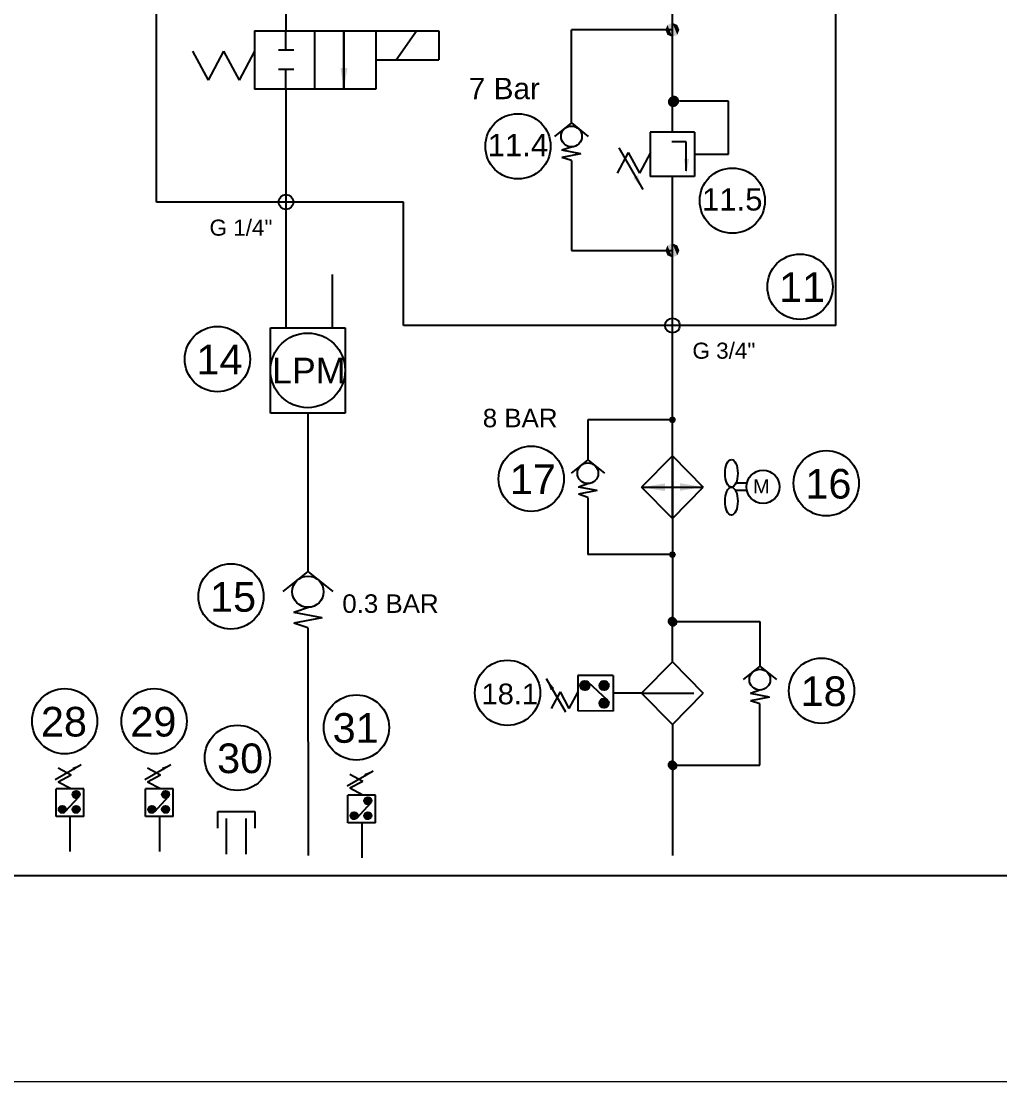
# Model space of a CAD drawing. Header units: inches. Extents: x -45549 to -45252, y 2679 to 2889.
# Drawn here: x -45481.1 to -45420.3, y 2679.3 to 2745.2 of the extents above; entities that cross this region are included whole.
import ezdxf

# ---------------------------------------------------------------- set-up
doc = ezdxf.new("R2010")
doc.units = ezdxf.units.IN
doc.header["$MEASUREMENT"] = 0
doc.linetypes.add('KESIKCIZGI', pattern=[4.375, 3.25, -1.125])
doc.layers.add('katman 1', color=7, linetype='Continuous')
doc.styles.get("Standard").update_dxf_attribs({"font": 'arial.ttf'})

msp = doc.modelspace()

# ---------------------------------------------------------------- linework, layer by layer
at = {"color": 3, "linetype": 'ByBlock'}
for p, q in [((-45472.715, 2733.988), (-45472.715, 2768.914)), ((-45430.512, 2726.315), (-45430.512, 2768.914)), ((-45457.369, 2733.988), (-45472.715, 2733.988)), ((-45457.369, 2726.315), (-45457.369, 2733.988)), ((-45430.512, 2726.315), (-45457.369, 2726.315))]:
    msp.add_line(p, q, dxfattribs=at)
at = {"color": 5, "linetype": 'ByBlock'}
for p, q in [((-45440.658, 2738.336), (-45440.658, 2758.725)), ((-45464.675, 2749.973), (-45464.675, 2744.628)), ((-45440.658, 2744.689), (-45446.942, 2744.689)), ((-45446.942, 2738.904), (-45446.942, 2744.689)), ((-45440.658, 2738.336), (-45440.658, 2744.689)), ((-45464.675, 2741.011), (-45464.675, 2726.18)), ((-45446.933, 2736.564), (-45446.933, 2730.982)), ((-45440.658, 2714.372), (-45440.658, 2735.582)), ((-45446.933, 2730.982), (-45440.658, 2730.982)), ((-45463.322, 2720.876), (-45463.322, 2711.031)), ((-45445.915, 2720.453), (-45445.915, 2717.965)), ((-45440.658, 2720.453), (-45445.915, 2720.453)), ((-45445.917, 2715.633), (-45445.917, 2712.074)), ((-45440.658, 2714.312), (-45440.658, 2712.074)), ((-45440.658, 2712.074), (-45445.917, 2712.074)), ((-45440.658, 2712.074), (-45440.658, 2707.607)), ((-45440.374, 2707.916), (-45435.223, 2707.916)), ((-45435.223, 2707.916), (-45435.223, 2705.138)), ((-45463.322, 2707.525), (-45463.307, 2693.368)), ((-45440.658, 2705.404), (-45440.658, 2707.649)), ((-45435.223, 2698.995), (-45435.223, 2702.805)), ((-45440.658, 2701.507), (-45440.658, 2699.248)), ((-45440.658, 2699.248), (-45440.658, 2693.368)), ((-45440.367, 2698.995), (-45435.223, 2698.995))]:
    msp.add_line(p, q, dxfattribs=at)
at = {"color": 2, "linetype": 'ByBlock'}
for p, q in [((-45466.628, 2744.628), (-45459.097, 2744.628)), ((-45466.628, 2744.628), (-45466.628, 2741.011)), ((-45462.893, 2741.011), (-45462.893, 2744.628)), ((-45459.097, 2744.628), (-45459.097, 2741.011)), ((-45459.097, 2744.628), (-45455.182, 2744.628)), ((-45455.182, 2744.628), (-45455.182, 2742.819)), ((-45459.097, 2742.819), (-45455.182, 2742.819)), ((-45459.097, 2741.011), (-45466.628, 2741.011)), ((-45446.942, 2738.904), (-45447.979, 2738.069)), ((-45446.942, 2738.904), (-45445.905, 2738.069)), ((-45439.28, 2738.336), (-45442.036, 2738.336)), ((-45442.036, 2738.336), (-45442.036, 2735.582)), ((-45439.28, 2738.336), (-45439.28, 2735.582)), ((-45446.865, 2737.42), (-45447.523, 2737.207)), ((-45446.343, 2736.981), (-45447.523, 2737.207)), ((-45446.343, 2736.981), (-45447.523, 2736.754)), ((-45446.874, 2737.419), (-45446.874, 2737.417)), ((-45446.933, 2736.564), (-45447.523, 2736.754)), ((-45439.28, 2735.582), (-45442.036, 2735.582)), ((-45465.643, 2723.528), (-45465.643, 2726.18)), ((-45465.643, 2726.18), (-45461.002, 2726.18)), ((-45461.002, 2726.18), (-45461.002, 2720.876)), ((-45465.643, 2720.876), (-45465.643, 2723.528)), ((-45461.002, 2720.876), (-45465.643, 2720.876)), ((-45445.925, 2717.973), (-45446.962, 2717.138)), ((-45445.925, 2717.973), (-45444.888, 2717.138)), ((-45440.658, 2718.209), (-45442.574, 2716.261)), ((-45440.658, 2718.209), (-45438.742, 2716.261)), ((-45440.658, 2718.209), (-45440.658, 2714.312)), ((-45445.848, 2716.489), (-45446.506, 2716.276)), ((-45445.917, 2716.485), (-45445.917, 2716.467)), ((-45445.327, 2716.05), (-45446.506, 2716.276)), ((-45445.327, 2716.05), (-45446.506, 2715.823)), ((-45445.915, 2715.632), (-45446.506, 2715.823)), ((-45440.658, 2714.312), (-45442.574, 2716.261)), ((-45440.658, 2714.312), (-45438.742, 2716.261)), ((-45440.658, 2715.553), (-45440.658, 2713.315)), ((-45463.322, 2711.031), (-45464.878, 2709.779)), ((-45463.322, 2711.031), (-45461.767, 2709.779)), ((-45463.207, 2708.805), (-45464.193, 2708.485)), ((-45463.322, 2708.799), (-45463.322, 2708.767)), ((-45462.424, 2708.146), (-45464.193, 2708.485)), ((-45462.424, 2708.146), (-45464.193, 2707.807)), ((-45463.322, 2707.525), (-45464.193, 2707.807)), ((-45440.658, 2705.404), (-45442.574, 2703.456)), ((-45440.658, 2705.404), (-45438.742, 2703.456)), ((-45435.233, 2705.146), (-45436.27, 2704.311)), ((-45435.233, 2705.146), (-45434.196, 2704.311)), ((-45446.545, 2704.559), (-45446.547, 2702.356)), ((-45444.341, 2704.557), (-45446.545, 2704.559)), ((-45444.341, 2704.557), (-45444.342, 2702.354)), ((-45440.658, 2701.507), (-45442.574, 2703.456)), ((-45440.658, 2701.507), (-45438.742, 2703.456)), ((-45435.156, 2703.662), (-45435.814, 2703.449)), ((-45434.635, 2703.223), (-45435.814, 2703.449)), ((-45434.635, 2703.223), (-45435.814, 2702.997)), ((-45435.223, 2702.805), (-45435.814, 2702.997)), ((-45444.342, 2702.354), (-45446.547, 2702.356)), ((-45478.961, 2695.797), (-45478.96, 2697.519)), ((-45477.239, 2697.518), (-45478.96, 2697.519)), ((-45477.24, 2695.796), (-45477.239, 2697.518)), ((-45473.401, 2695.797), (-45473.4, 2697.519)), ((-45471.679, 2697.518), (-45473.4, 2697.519)), ((-45471.68, 2695.796), (-45471.679, 2697.518)), ((-45460.832, 2695.407), (-45460.831, 2697.13)), ((-45459.11, 2697.128), (-45460.831, 2697.13)), ((-45459.111, 2695.406), (-45459.11, 2697.128)), ((-45468.921, 2695.077), (-45468.921, 2696.1)), ((-45468.921, 2696.1), (-45466.621, 2696.1)), ((-45466.621, 2696.1), (-45466.621, 2695.077)), ((-45477.24, 2695.796), (-45478.961, 2695.797)), ((-45478.101, 2695.796), (-45478.101, 2693.616)), ((-45471.68, 2695.796), (-45473.401, 2695.797)), ((-45472.541, 2695.796), (-45472.541, 2693.616)), ((-45468.387, 2695.672), (-45468.387, 2693.448)), ((-45467.176, 2695.672), (-45467.176, 2693.448)), ((-45459.111, 2695.406), (-45460.832, 2695.407)), ((-45459.971, 2695.407), (-45459.971, 2693.226)), ((-45541.746, 2692.136), (-45371.985, 2692.136))]:
    msp.add_line(p, q, dxfattribs=at)
at = {"color": 7, "linetype": 'ByBlock'}
for p, q in [((-45464.675, 2743.422), (-45464.675, 2744.628)), ((-45461.075, 2741.015), (-45461.075, 2744.628)), ((-45461.075, 2744.628), (-45461.075, 2741.011)), ((-45457.832, 2742.819), (-45456.567, 2744.628)), ((-45470.483, 2743.362), (-45469.519, 2741.554)), ((-45468.555, 2743.362), (-45469.519, 2741.554)), ((-45468.555, 2743.362), (-45467.591, 2741.554)), ((-45466.628, 2743.362), (-45467.591, 2741.554)), ((-45464.182, 2743.422), (-45465.148, 2743.422)), ((-45464.182, 2742.23), (-45465.148, 2742.23)), ((-45464.675, 2741.011), (-45464.675, 2742.23)), ((-45440.914, 2740.271), (-45440.584, 2739.941)), ((-45440.914, 2740.258), (-45440.597, 2739.941)), ((-45440.914, 2740.246), (-45440.609, 2739.941)), ((-45440.913, 2740.282), (-45440.573, 2739.942)), ((-45440.913, 2740.232), (-45440.622, 2739.942)), ((-45440.912, 2740.219), (-45440.636, 2739.943)), ((-45440.911, 2740.294), (-45440.561, 2739.944)), ((-45440.91, 2740.305), (-45440.55, 2739.945)), ((-45440.908, 2740.315), (-45440.54, 2739.947)), ((-45440.905, 2740.326), (-45440.529, 2739.95)), ((-45440.903, 2740.336), (-45440.519, 2739.952)), ((-45440.9, 2740.346), (-45440.509, 2739.955)), ((-45440.896, 2740.355), (-45440.5, 2739.958)), ((-45440.893, 2740.364), (-45440.491, 2739.962)), ((-45440.889, 2740.373), (-45440.481, 2739.966)), ((-45440.885, 2740.382), (-45440.473, 2739.969)), ((-45440.881, 2740.391), (-45440.464, 2739.974)), ((-45440.877, 2740.399), (-45440.456, 2739.978)), ((-45440.873, 2740.407), (-45440.448, 2739.982)), ((-45440.868, 2740.415), (-45440.44, 2739.987)), ((-45440.863, 2740.423), (-45440.432, 2739.992)), ((-45440.858, 2740.431), (-45440.424, 2739.997)), ((-45440.852, 2740.438), (-45440.417, 2740.003)), ((-45440.847, 2740.445), (-45440.41, 2740.008)), ((-45440.841, 2740.452), (-45440.403, 2740.014)), ((-45440.835, 2740.459), (-45440.396, 2740.02)), ((-45440.829, 2740.466), (-45440.389, 2740.026)), ((-45440.823, 2740.472), (-45440.383, 2740.032)), ((-45440.816, 2740.478), (-45440.377, 2740.038)), ((-45440.81, 2740.484), (-45440.371, 2740.045)), ((-45440.803, 2740.49), (-45440.365, 2740.052)), ((-45440.796, 2740.496), (-45440.359, 2740.059)), ((-45440.789, 2740.502), (-45440.353, 2740.066)), ((-45440.782, 2740.507), (-45440.348, 2740.073)), ((-45440.774, 2740.512), (-45440.343, 2740.081)), ((-45440.766, 2740.517), (-45440.338, 2740.089)), ((-45440.758, 2740.522), (-45440.333, 2740.097)), ((-45440.75, 2740.526), (-45440.329, 2740.105)), ((-45440.742, 2740.531), (-45440.324, 2740.113)), ((-45440.733, 2740.535), (-45440.32, 2740.122)), ((-45440.724, 2740.539), (-45440.316, 2740.131)), ((-45440.715, 2740.542), (-45440.313, 2740.14)), ((-45440.706, 2740.546), (-45440.309, 2740.149)), ((-45440.697, 2740.549), (-45440.306, 2740.158)), ((-45440.687, 2740.552), (-45440.303, 2740.168)), ((-45440.677, 2740.554), (-45440.301, 2740.178)), ((-45440.666, 2740.557), (-45440.298, 2740.189)), ((-45440.656, 2740.559), (-45440.296, 2740.199)), ((-45440.645, 2740.56), (-45440.295, 2740.21)), ((-45440.633, 2740.562), (-45440.293, 2740.222)), ((-45440.622, 2740.563), (-45440.292, 2740.233)), ((-45440.609, 2740.563), (-45440.292, 2740.246)), ((-45440.597, 2740.563), (-45440.292, 2740.258)), ((-45440.583, 2740.563), (-45440.292, 2740.272)), ((-45440.569, 2740.561), (-45440.294, 2740.285)), ((-45440.555, 2740.559), (-45440.295, 2740.3)), ((-45440.539, 2740.557), (-45440.298, 2740.316)), ((-45440.523, 2740.553), (-45440.302, 2740.332)), ((-45440.505, 2740.547), (-45440.308, 2740.35)), ((-45440.484, 2740.54), (-45440.315, 2740.371)), ((-45440.461, 2740.529), (-45440.326, 2740.394)), ((-45440.43, 2740.511), (-45440.344, 2740.425)), ((-45440.91, 2740.204), (-45440.651, 2739.945)), ((-45440.907, 2740.188), (-45440.667, 2739.947)), ((-45440.904, 2740.172), (-45440.683, 2739.951)), ((-45440.898, 2740.154), (-45440.701, 2739.957)), ((-45440.891, 2740.133), (-45440.722, 2739.964)), ((-45440.88, 2740.11), (-45440.745, 2739.975)), ((-45440.861, 2740.079), (-45440.776, 2739.994)), ((-45439.797, 2737.734), (-45440.701, 2737.734)), ((-45439.797, 2735.927), (-45439.797, 2737.734)), ((-45443.402, 2737.075), (-45444.09, 2735.783)), ((-45443.997, 2737.352), (-45442.495, 2734.769)), ((-45443.402, 2737.075), (-45442.713, 2735.784)), ((-45442.025, 2737.076), (-45442.713, 2735.784)), ((-45461.808, 2729.495), (-45461.808, 2726.18)), ((-45440.909, 2707.924), (-45440.65, 2708.184)), ((-45440.909, 2707.905), (-45440.631, 2708.183)), ((-45440.908, 2707.887), (-45440.613, 2708.182)), ((-45440.908, 2707.946), (-45440.671, 2708.182)), ((-45440.906, 2707.87), (-45440.596, 2708.18)), ((-45440.904, 2707.969), (-45440.695, 2708.178)), ((-45440.902, 2707.854), (-45440.579, 2708.176)), ((-45440.898, 2707.838), (-45440.564, 2708.172)), ((-45440.898, 2707.995), (-45440.721, 2708.172)), ((-45440.893, 2707.824), (-45440.549, 2708.167)), ((-45440.888, 2707.81), (-45440.536, 2708.162)), ((-45440.886, 2708.026), (-45440.752, 2708.16)), ((-45440.881, 2707.796), (-45440.522, 2708.155)), ((-45440.875, 2707.784), (-45440.509, 2708.149)), ((-45440.867, 2707.771), (-45440.497, 2708.141)), ((-45440.859, 2707.76), (-45440.486, 2708.133)), ((-45440.859, 2708.073), (-45440.799, 2708.133)), ((-45440.851, 2707.749), (-45440.475, 2708.125)), ((-45440.842, 2707.738), (-45440.464, 2708.116)), ((-45440.833, 2707.728), (-45440.454, 2708.107)), ((-45440.823, 2707.718), (-45440.444, 2708.097)), ((-45440.812, 2707.709), (-45440.435, 2708.086)), ((-45440.801, 2707.701), (-45440.427, 2708.075)), ((-45440.79, 2707.693), (-45440.419, 2708.064)), ((-45440.778, 2707.685), (-45440.411, 2708.052)), ((-45440.765, 2707.678), (-45440.404, 2708.039)), ((-45440.752, 2707.672), (-45440.398, 2708.026)), ((-45440.738, 2707.666), (-45440.392, 2708.012)), ((-45440.724, 2707.661), (-45440.387, 2707.998)), ((-45440.709, 2707.656), (-45440.382, 2707.983)), ((-45440.693, 2707.653), (-45440.379, 2707.967)), ((-45440.676, 2707.65), (-45440.376, 2707.95)), ((-45440.658, 2707.649), (-45440.374, 2707.932)), ((-45440.639, 2707.648), (-45440.374, 2707.913)), ((-45440.618, 2707.649), (-45440.375, 2707.893)), ((-45440.596, 2707.652), (-45440.378, 2707.87)), ((-45440.571, 2707.658), (-45440.384, 2707.845)), ((-45440.541, 2707.668), (-45440.394, 2707.815)), ((-45440.502, 2707.687), (-45440.413, 2707.776)), ((-45447.289, 2702.29), (-45448.489, 2704.358)), ((-45446.385, 2703.927), (-45446.08, 2704.232)), ((-45446.385, 2703.942), (-45446.095, 2704.232)), ((-45446.385, 2703.958), (-45446.111, 2704.232)), ((-45446.384, 2703.975), (-45446.128, 2704.231)), ((-45446.384, 2703.913), (-45446.066, 2704.23)), ((-45446.382, 2703.899), (-45446.052, 2704.228)), ((-45446.381, 2703.993), (-45446.146, 2704.228)), ((-45446.379, 2703.886), (-45446.039, 2704.226)), ((-45446.377, 2704.013), (-45446.166, 2704.224)), ((-45446.376, 2703.873), (-45446.026, 2704.223)), ((-45446.373, 2703.861), (-45446.014, 2704.22)), ((-45446.371, 2704.035), (-45446.188, 2704.218)), ((-45446.369, 2703.849), (-45446.002, 2704.216)), ((-45446.365, 2703.838), (-45445.991, 2704.211)), ((-45446.361, 2704.06), (-45446.213, 2704.208)), ((-45446.36, 2703.827), (-45445.98, 2704.207)), ((-45446.355, 2703.816), (-45445.97, 2704.202)), ((-45446.35, 2703.806), (-45445.959, 2704.196)), ((-45446.345, 2704.092), (-45446.245, 2704.192)), ((-45446.344, 2703.796), (-45445.949, 2704.191)), ((-45446.338, 2703.787), (-45445.94, 2704.185)), ((-45446.331, 2703.777), (-45445.931, 2704.178)), ((-45446.325, 2703.768), (-45445.922, 2704.171)), ((-45446.318, 2703.76), (-45445.913, 2704.164)), ((-45446.31, 2703.751), (-45445.905, 2704.157)), ((-45446.303, 2703.743), (-45445.897, 2704.15)), ((-45446.295, 2703.736), (-45445.889, 2704.142)), ((-45446.287, 2703.728), (-45445.882, 2704.133)), ((-45446.278, 2703.721), (-45445.874, 2704.125)), ((-45446.269, 2703.714), (-45445.868, 2704.116)), ((-45446.26, 2703.708), (-45445.861, 2704.107)), ((-45446.251, 2703.702), (-45445.855, 2704.098)), ((-45446.241, 2703.696), (-45445.849, 2704.088)), ((-45446.231, 2703.69), (-45445.844, 2704.078)), ((-45446.221, 2703.685), (-45445.838, 2704.067)), ((-45446.21, 2703.68), (-45445.833, 2704.056)), ((-45446.199, 2703.676), (-45445.829, 2704.045)), ((-45446.187, 2703.672), (-45445.825, 2704.034)), ((-45446.175, 2703.668), (-45445.821, 2704.022)), ((-45446.162, 2703.665), (-45445.818, 2704.009)), ((-45446.15, 2703.662), (-45445.816, 2703.996)), ((-45446.136, 2703.66), (-45445.813, 2703.983)), ((-45446.122, 2703.659), (-45445.812, 2703.969)), ((-45445.903, 2704.156), (-45444.714, 2703.058)), ((-45445.196, 2703.927), (-45444.891, 2704.232)), ((-45445.196, 2703.942), (-45444.906, 2704.232)), ((-45445.196, 2703.958), (-45444.922, 2704.232)), ((-45445.195, 2703.975), (-45444.939, 2704.231)), ((-45445.195, 2703.913), (-45444.877, 2704.23)), ((-45445.193, 2703.899), (-45444.863, 2704.228)), ((-45445.192, 2703.993), (-45444.957, 2704.228)), ((-45445.19, 2703.886), (-45444.85, 2704.226)), ((-45445.188, 2704.013), (-45444.977, 2704.224)), ((-45445.187, 2703.873), (-45444.837, 2704.223)), ((-45445.184, 2703.861), (-45444.825, 2704.22)), ((-45445.182, 2704.035), (-45444.999, 2704.218)), ((-45445.18, 2703.849), (-45444.814, 2704.216)), ((-45445.176, 2703.838), (-45444.802, 2704.211)), ((-45445.172, 2704.06), (-45445.024, 2704.208)), ((-45445.171, 2703.827), (-45444.791, 2704.207)), ((-45445.166, 2703.816), (-45444.781, 2704.202)), ((-45445.161, 2703.806), (-45444.77, 2704.196)), ((-45445.156, 2704.092), (-45445.056, 2704.192)), ((-45445.155, 2703.796), (-45444.76, 2704.191)), ((-45445.149, 2703.787), (-45444.751, 2704.185)), ((-45445.143, 2703.777), (-45444.742, 2704.178)), ((-45445.136, 2703.768), (-45444.733, 2704.171)), ((-45445.129, 2703.76), (-45444.724, 2704.164)), ((-45445.122, 2703.751), (-45444.716, 2704.157)), ((-45445.114, 2703.743), (-45444.708, 2704.15)), ((-45445.106, 2703.736), (-45444.7, 2704.142)), ((-45445.098, 2703.728), (-45444.693, 2704.133)), ((-45445.089, 2703.721), (-45444.685, 2704.125)), ((-45445.081, 2703.714), (-45444.679, 2704.116)), ((-45445.071, 2703.708), (-45444.672, 2704.107)), ((-45445.062, 2703.702), (-45444.666, 2704.098)), ((-45445.052, 2703.696), (-45444.66, 2704.088)), ((-45445.042, 2703.69), (-45444.655, 2704.078)), ((-45445.032, 2703.685), (-45444.649, 2704.067)), ((-45445.021, 2703.68), (-45444.645, 2704.056)), ((-45445.01, 2703.676), (-45444.64, 2704.045)), ((-45444.998, 2703.672), (-45444.636, 2704.034)), ((-45444.986, 2703.668), (-45444.632, 2704.022)), ((-45444.974, 2703.665), (-45444.629, 2704.009)), ((-45444.961, 2703.662), (-45444.627, 2703.996)), ((-45444.947, 2703.66), (-45444.625, 2703.983)), ((-45444.933, 2703.659), (-45444.623, 2703.969)), ((-45447.639, 2703.55), (-45448.19, 2702.517)), ((-45447.639, 2703.55), (-45447.088, 2702.517)), ((-45446.537, 2703.55), (-45447.088, 2702.517)), ((-45446.107, 2703.658), (-45445.811, 2703.954)), ((-45446.092, 2703.658), (-45445.811, 2703.938)), ((-45446.075, 2703.659), (-45445.812, 2703.922)), ((-45446.058, 2703.661), (-45445.814, 2703.904)), ((-45446.039, 2703.664), (-45445.817, 2703.885)), ((-45446.018, 2703.669), (-45445.822, 2703.864)), ((-45445.994, 2703.677), (-45445.831, 2703.841)), ((-45445.965, 2703.69), (-45445.844, 2703.812)), ((-45445.922, 2703.718), (-45445.872, 2703.768)), ((-45444.918, 2703.658), (-45444.622, 2703.954)), ((-45444.903, 2703.658), (-45444.622, 2703.938)), ((-45444.886, 2703.659), (-45444.623, 2703.922)), ((-45444.869, 2703.661), (-45444.625, 2703.904)), ((-45444.85, 2703.664), (-45444.628, 2703.885)), ((-45444.829, 2703.669), (-45444.634, 2703.864)), ((-45444.805, 2703.677), (-45444.642, 2703.841)), ((-45444.776, 2703.69), (-45444.655, 2703.812)), ((-45444.733, 2703.718), (-45444.683, 2703.768)), ((-45442.574, 2703.456), (-45444.342, 2703.456)), ((-45445.196, 2702.829), (-45444.891, 2703.134)), ((-45445.196, 2702.844), (-45444.906, 2703.134)), ((-45445.196, 2702.86), (-45444.922, 2703.134)), ((-45445.195, 2702.815), (-45444.877, 2703.133)), ((-45445.195, 2702.877), (-45444.939, 2703.133)), ((-45445.193, 2702.801), (-45444.863, 2703.131)), ((-45445.192, 2702.895), (-45444.957, 2703.13)), ((-45445.19, 2702.788), (-45444.85, 2703.128)), ((-45445.188, 2702.915), (-45444.977, 2703.126)), ((-45445.187, 2702.775), (-45444.837, 2703.125)), ((-45445.184, 2702.763), (-45444.825, 2703.122)), ((-45445.182, 2702.937), (-45444.999, 2703.12)), ((-45445.18, 2702.751), (-45444.814, 2703.118)), ((-45445.176, 2702.74), (-45444.802, 2703.114)), ((-45445.172, 2702.962), (-45445.024, 2703.11)), ((-45445.171, 2702.729), (-45444.791, 2703.109)), ((-45445.166, 2702.719), (-45444.781, 2703.104)), ((-45445.161, 2702.708), (-45444.77, 2703.099)), ((-45445.156, 2702.994), (-45445.056, 2703.094)), ((-45445.155, 2702.698), (-45444.76, 2703.093)), ((-45445.149, 2702.689), (-45444.751, 2703.087)), ((-45445.143, 2702.68), (-45444.742, 2703.08)), ((-45445.136, 2702.671), (-45444.733, 2703.074)), ((-45445.129, 2702.662), (-45444.724, 2703.067)), ((-45445.122, 2702.654), (-45444.716, 2703.059)), ((-45445.114, 2702.646), (-45444.708, 2703.052)), ((-45445.106, 2702.638), (-45444.7, 2703.044)), ((-45445.098, 2702.631), (-45444.693, 2703.036)), ((-45445.089, 2702.623), (-45444.685, 2703.027)), ((-45445.081, 2702.617), (-45444.679, 2703.018)), ((-45445.071, 2702.61), (-45444.672, 2703.009)), ((-45445.062, 2702.604), (-45444.666, 2703)), ((-45445.052, 2702.598), (-45444.66, 2702.99)), ((-45445.042, 2702.593), (-45444.655, 2702.98)), ((-45445.032, 2702.587), (-45444.649, 2702.97)), ((-45445.021, 2702.583), (-45444.645, 2702.959)), ((-45445.01, 2702.578), (-45444.64, 2702.948)), ((-45444.998, 2702.574), (-45444.636, 2702.936)), ((-45444.986, 2702.57), (-45444.632, 2702.924)), ((-45444.974, 2702.567), (-45444.629, 2702.912)), ((-45444.961, 2702.565), (-45444.627, 2702.899)), ((-45444.947, 2702.562), (-45444.625, 2702.885)), ((-45444.933, 2702.561), (-45444.623, 2702.871)), ((-45444.918, 2702.56), (-45444.622, 2702.856)), ((-45444.903, 2702.56), (-45444.622, 2702.841)), ((-45444.886, 2702.561), (-45444.623, 2702.824)), ((-45444.869, 2702.563), (-45444.625, 2702.807)), ((-45444.85, 2702.566), (-45444.628, 2702.788)), ((-45444.829, 2702.572), (-45444.634, 2702.767)), ((-45444.805, 2702.58), (-45444.642, 2702.743)), ((-45444.776, 2702.593), (-45444.655, 2702.714)), ((-45444.733, 2702.621), (-45444.683, 2702.671)), ((-45440.909, 2699), (-45440.65, 2699.259)), ((-45440.909, 2698.98), (-45440.631, 2699.258)), ((-45440.908, 2698.962), (-45440.613, 2699.257)), ((-45440.908, 2699.021), (-45440.671, 2699.257)), ((-45440.906, 2698.945), (-45440.596, 2699.255)), ((-45440.904, 2699.044), (-45440.695, 2699.253)), ((-45440.902, 2698.929), (-45440.579, 2699.251)), ((-45440.898, 2698.913), (-45440.564, 2699.247)), ((-45440.898, 2699.07), (-45440.721, 2699.247)), ((-45440.893, 2698.899), (-45440.549, 2699.242)), ((-45440.888, 2698.885), (-45440.536, 2699.237)), ((-45440.886, 2699.101), (-45440.752, 2699.235)), ((-45440.881, 2698.871), (-45440.522, 2699.231)), ((-45440.875, 2698.859), (-45440.509, 2699.224)), ((-45440.867, 2698.846), (-45440.497, 2699.216)), ((-45440.859, 2698.835), (-45440.486, 2699.208)), ((-45440.859, 2699.148), (-45440.799, 2699.208)), ((-45440.851, 2698.824), (-45440.475, 2699.2)), ((-45440.842, 2698.813), (-45440.464, 2699.191)), ((-45440.833, 2698.803), (-45440.454, 2699.182)), ((-45440.823, 2698.793), (-45440.444, 2699.172)), ((-45440.812, 2698.784), (-45440.435, 2699.161)), ((-45440.801, 2698.776), (-45440.427, 2699.15)), ((-45440.79, 2698.768), (-45440.419, 2699.139)), ((-45440.778, 2698.76), (-45440.411, 2699.127)), ((-45440.765, 2698.753), (-45440.404, 2699.114)), ((-45440.752, 2698.747), (-45440.398, 2699.101)), ((-45440.738, 2698.741), (-45440.392, 2699.087)), ((-45440.724, 2698.736), (-45440.387, 2699.073)), ((-45440.709, 2698.732), (-45440.382, 2699.058)), ((-45440.693, 2698.728), (-45440.379, 2699.042)), ((-45440.676, 2698.725), (-45440.376, 2699.025)), ((-45440.658, 2698.724), (-45440.374, 2699.007)), ((-45440.639, 2698.723), (-45440.374, 2698.988)), ((-45440.618, 2698.724), (-45440.375, 2698.968)), ((-45440.596, 2698.727), (-45440.378, 2698.945)), ((-45440.571, 2698.733), (-45440.384, 2698.92)), ((-45440.541, 2698.743), (-45440.394, 2698.89)), ((-45440.502, 2698.762), (-45440.413, 2698.851))]:
    msp.add_line(p, q, dxfattribs=at)
at = {"color": 5, "linetype": 'KESIKCIZGI', "ltscale": 6}
for p, q in [((-45437.177, 2740.251), (-45440.214, 2740.251)), ((-45437.177, 2736.959), (-45437.177, 2740.251)), ((-45439.28, 2736.959), (-45437.177, 2736.959))]:
    msp.add_line(p, q, dxfattribs=at)
at = {"color": 7}
for p, q in [((-45436.039, 2716.508), (-45436.717, 2716.508)), ((-45442.574, 2716.261), (-45438.742, 2716.261)), ((-45436.039, 2716.066), (-45436.744, 2716.066)), ((-45479.011, 2698.099), (-45477.396, 2699.037)), ((-45478.026, 2698.372), (-45478.834, 2698.803)), ((-45473.451, 2698.099), (-45471.836, 2699.037)), ((-45472.467, 2698.372), (-45473.274, 2698.803)), ((-45478.026, 2698.372), (-45478.834, 2697.942)), ((-45472.467, 2698.372), (-45473.274, 2697.942)), ((-45460.882, 2697.709), (-45459.267, 2698.647)), ((-45459.897, 2697.983), (-45460.705, 2698.413)), ((-45478.026, 2697.512), (-45478.834, 2697.942)), ((-45477.827, 2697.365), (-45477.522, 2697.06)), ((-45477.819, 2697.369), (-45477.518, 2697.068)), ((-45477.811, 2697.373), (-45477.514, 2697.076)), ((-45477.802, 2697.377), (-45477.51, 2697.085)), ((-45477.793, 2697.38), (-45477.507, 2697.094)), ((-45477.784, 2697.383), (-45477.504, 2697.103)), ((-45477.774, 2697.386), (-45477.501, 2697.113)), ((-45477.765, 2697.388), (-45477.499, 2697.123)), ((-45477.754, 2697.39), (-45477.497, 2697.133)), ((-45477.744, 2697.392), (-45477.495, 2697.144)), ((-45477.732, 2697.393), (-45477.494, 2697.155)), ((-45477.721, 2697.393), (-45477.494, 2697.167)), ((-45477.708, 2697.393), (-45477.494, 2697.179)), ((-45477.695, 2697.392), (-45477.495, 2697.192)), ((-45477.681, 2697.39), (-45477.497, 2697.206)), ((-45477.665, 2697.387), (-45477.5, 2697.222)), ((-45477.648, 2697.382), (-45477.505, 2697.239)), ((-45477.629, 2697.374), (-45477.513, 2697.259)), ((-45472.467, 2697.512), (-45473.274, 2697.942)), ((-45472.267, 2697.365), (-45471.962, 2697.06)), ((-45472.259, 2697.369), (-45471.958, 2697.068)), ((-45472.251, 2697.373), (-45471.954, 2697.076)), ((-45472.242, 2697.377), (-45471.95, 2697.085)), ((-45472.233, 2697.38), (-45471.947, 2697.094)), ((-45472.224, 2697.383), (-45471.944, 2697.103)), ((-45472.215, 2697.386), (-45471.941, 2697.113)), ((-45472.205, 2697.388), (-45471.939, 2697.123)), ((-45472.194, 2697.39), (-45471.937, 2697.133)), ((-45472.184, 2697.392), (-45471.936, 2697.144)), ((-45472.173, 2697.393), (-45471.935, 2697.155)), ((-45472.161, 2697.393), (-45471.934, 2697.167)), ((-45472.148, 2697.393), (-45471.934, 2697.179)), ((-45472.135, 2697.392), (-45471.935, 2697.192)), ((-45472.121, 2697.39), (-45471.937, 2697.206)), ((-45472.106, 2697.387), (-45471.941, 2697.222)), ((-45472.088, 2697.382), (-45471.945, 2697.239)), ((-45472.069, 2697.374), (-45471.953, 2697.259)), ((-45459.897, 2697.983), (-45460.705, 2697.552)), ((-45459.897, 2697.122), (-45460.705, 2697.552)), ((-45477.553, 2697.016), (-45478.411, 2696.088)), ((-45477.943, 2697.176), (-45477.711, 2696.944)), ((-45477.943, 2697.164), (-45477.724, 2696.944)), ((-45477.942, 2697.187), (-45477.7, 2696.945)), ((-45477.942, 2697.151), (-45477.736, 2696.945)), ((-45477.941, 2697.198), (-45477.689, 2696.946)), ((-45477.94, 2697.137), (-45477.75, 2696.947)), ((-45477.939, 2697.209), (-45477.678, 2696.948)), ((-45477.938, 2697.122), (-45477.765, 2696.949)), ((-45477.937, 2697.219), (-45477.668, 2696.95)), ((-45477.935, 2697.229), (-45477.658, 2696.952)), ((-45477.934, 2697.106), (-45477.781, 2696.953)), ((-45477.932, 2697.238), (-45477.649, 2696.955)), ((-45477.929, 2697.247), (-45477.64, 2696.958)), ((-45477.927, 2697.087), (-45477.8, 2696.96)), ((-45477.925, 2697.256), (-45477.631, 2696.962)), ((-45477.921, 2697.264), (-45477.623, 2696.966)), ((-45477.917, 2697.272), (-45477.615, 2696.97)), ((-45477.917, 2697.065), (-45477.822, 2696.97)), ((-45477.913, 2697.28), (-45477.607, 2696.974)), ((-45477.908, 2697.288), (-45477.599, 2696.979)), ((-45477.904, 2697.295), (-45477.592, 2696.983)), ((-45477.898, 2697.302), (-45477.585, 2696.989)), ((-45477.895, 2697.031), (-45477.856, 2696.992)), ((-45477.893, 2697.309), (-45477.578, 2696.994)), ((-45477.888, 2697.316), (-45477.571, 2696.999)), ((-45477.882, 2697.322), (-45477.565, 2697.005)), ((-45477.876, 2697.329), (-45477.558, 2697.011)), ((-45477.87, 2697.335), (-45477.553, 2697.018)), ((-45477.863, 2697.34), (-45477.547, 2697.024)), ((-45477.856, 2697.346), (-45477.541, 2697.031)), ((-45477.849, 2697.351), (-45477.536, 2697.038)), ((-45477.842, 2697.356), (-45477.531, 2697.045)), ((-45477.835, 2697.361), (-45477.526, 2697.052)), ((-45477.603, 2697.361), (-45477.526, 2697.284)), ((-45471.994, 2697.016), (-45472.851, 2696.088)), ((-45472.383, 2697.176), (-45472.152, 2696.944)), ((-45472.383, 2697.164), (-45472.164, 2696.944)), ((-45472.382, 2697.187), (-45472.14, 2696.945)), ((-45472.382, 2697.151), (-45472.177, 2696.945)), ((-45472.381, 2697.198), (-45472.129, 2696.946)), ((-45472.381, 2697.137), (-45472.19, 2696.947)), ((-45472.379, 2697.209), (-45472.118, 2696.948)), ((-45472.378, 2697.122), (-45472.205, 2696.949)), ((-45472.377, 2697.219), (-45472.108, 2696.95)), ((-45472.375, 2697.229), (-45472.099, 2696.952)), ((-45472.374, 2697.106), (-45472.221, 2696.953)), ((-45472.372, 2697.238), (-45472.089, 2696.955)), ((-45472.369, 2697.247), (-45472.08, 2696.958)), ((-45472.368, 2697.087), (-45472.24, 2696.96)), ((-45472.365, 2697.256), (-45472.071, 2696.962)), ((-45472.362, 2697.264), (-45472.063, 2696.966)), ((-45472.358, 2697.272), (-45472.055, 2696.97)), ((-45472.358, 2697.065), (-45472.262, 2696.97)), ((-45472.353, 2697.28), (-45472.047, 2696.974)), ((-45472.349, 2697.288), (-45472.039, 2696.979)), ((-45472.344, 2697.295), (-45472.032, 2696.983)), ((-45472.339, 2697.302), (-45472.025, 2696.989)), ((-45472.336, 2697.031), (-45472.297, 2696.992)), ((-45472.333, 2697.309), (-45472.018, 2696.994)), ((-45472.328, 2697.316), (-45472.011, 2696.999)), ((-45472.322, 2697.322), (-45472.005, 2697.005)), ((-45472.316, 2697.329), (-45471.999, 2697.011)), ((-45472.31, 2697.335), (-45471.993, 2697.018)), ((-45472.303, 2697.34), (-45471.987, 2697.024)), ((-45472.296, 2697.346), (-45471.982, 2697.031)), ((-45472.289, 2697.351), (-45471.976, 2697.038)), ((-45472.282, 2697.356), (-45471.971, 2697.045)), ((-45472.275, 2697.361), (-45471.967, 2697.052)), ((-45472.044, 2697.361), (-45471.966, 2697.284)), ((-45459.813, 2696.798), (-45459.571, 2696.555)), ((-45459.813, 2696.786), (-45459.582, 2696.555)), ((-45459.813, 2696.774), (-45459.594, 2696.555)), ((-45459.813, 2696.761), (-45459.607, 2696.555)), ((-45459.812, 2696.809), (-45459.56, 2696.557)), ((-45459.811, 2696.747), (-45459.621, 2696.557)), ((-45459.81, 2696.819), (-45459.549, 2696.558)), ((-45459.809, 2696.732), (-45459.636, 2696.56)), ((-45459.808, 2696.829), (-45459.539, 2696.56)), ((-45459.805, 2696.839), (-45459.529, 2696.563)), ((-45459.805, 2696.716), (-45459.652, 2696.564)), ((-45459.803, 2696.848), (-45459.52, 2696.566)), ((-45459.799, 2696.857), (-45459.511, 2696.569)), ((-45459.796, 2696.866), (-45459.502, 2696.572)), ((-45459.792, 2696.875), (-45459.494, 2696.576)), ((-45459.788, 2696.883), (-45459.485, 2696.58)), ((-45459.784, 2696.891), (-45459.477, 2696.584)), ((-45459.779, 2696.898), (-45459.47, 2696.589)), ((-45459.774, 2696.906), (-45459.462, 2696.594)), ((-45459.769, 2696.913), (-45459.455, 2696.599)), ((-45459.764, 2696.92), (-45459.448, 2696.604)), ((-45459.758, 2696.926), (-45459.442, 2696.61)), ((-45459.753, 2696.933), (-45459.435, 2696.616)), ((-45459.747, 2696.939), (-45459.429, 2696.622)), ((-45459.74, 2696.945), (-45459.423, 2696.628)), ((-45459.734, 2696.951), (-45459.418, 2696.634)), ((-45459.727, 2696.956), (-45459.412, 2696.641)), ((-45459.72, 2696.961), (-45459.407, 2696.648)), ((-45459.713, 2696.966), (-45459.402, 2696.655)), ((-45459.705, 2696.971), (-45459.397, 2696.663)), ((-45459.698, 2696.975), (-45459.393, 2696.671)), ((-45459.69, 2696.98), (-45459.388, 2696.679)), ((-45459.681, 2696.984), (-45459.385, 2696.687)), ((-45459.673, 2696.987), (-45459.381, 2696.695)), ((-45459.664, 2696.991), (-45459.378, 2696.704)), ((-45459.655, 2696.994), (-45459.375, 2696.713)), ((-45459.645, 2696.996), (-45459.372, 2696.723)), ((-45459.635, 2696.999), (-45459.37, 2696.733)), ((-45459.625, 2697.001), (-45459.368, 2696.743)), ((-45459.614, 2697.002), (-45459.366, 2696.754)), ((-45459.603, 2697.003), (-45459.365, 2696.765)), ((-45459.591, 2697.003), (-45459.365, 2696.777)), ((-45459.579, 2697.003), (-45459.365, 2696.789)), ((-45459.566, 2697.002), (-45459.366, 2696.803)), ((-45459.551, 2697), (-45459.368, 2696.817)), ((-45459.536, 2696.997), (-45459.371, 2696.832)), ((-45459.519, 2696.992), (-45459.376, 2696.849)), ((-45459.499, 2696.985), (-45459.384, 2696.869)), ((-45459.474, 2696.972), (-45459.396, 2696.894)), ((-45478.8, 2696.258), (-45478.557, 2696.016)), ((-45478.8, 2696.247), (-45478.569, 2696.016)), ((-45478.8, 2696.235), (-45478.581, 2696.016)), ((-45478.8, 2696.222), (-45478.594, 2696.016)), ((-45478.798, 2696.269), (-45478.546, 2696.017)), ((-45478.798, 2696.208), (-45478.608, 2696.018)), ((-45478.797, 2696.28), (-45478.536, 2696.019)), ((-45478.795, 2696.29), (-45478.526, 2696.021)), ((-45478.795, 2696.193), (-45478.623, 2696.02)), ((-45478.792, 2696.3), (-45478.516, 2696.024)), ((-45478.791, 2696.177), (-45478.639, 2696.024)), ((-45478.789, 2696.309), (-45478.507, 2696.026)), ((-45478.786, 2696.318), (-45478.498, 2696.03)), ((-45478.785, 2696.158), (-45478.657, 2696.031)), ((-45478.783, 2696.327), (-45478.489, 2696.033)), ((-45478.779, 2696.335), (-45478.48, 2696.037)), ((-45478.775, 2696.344), (-45478.472, 2696.041)), ((-45478.775, 2696.136), (-45478.68, 2696.041)), ((-45478.771, 2696.352), (-45478.464, 2696.045)), ((-45478.766, 2696.359), (-45478.457, 2696.05)), ((-45478.761, 2696.367), (-45478.449, 2696.055)), ((-45478.756, 2696.374), (-45478.442, 2696.06)), ((-45478.753, 2696.102), (-45478.714, 2696.063)), ((-45478.751, 2696.381), (-45478.435, 2696.065)), ((-45478.745, 2696.387), (-45478.429, 2696.071)), ((-45478.739, 2696.394), (-45478.422, 2696.076)), ((-45478.733, 2696.4), (-45478.416, 2696.082)), ((-45478.727, 2696.406), (-45478.41, 2696.089)), ((-45478.721, 2696.411), (-45478.404, 2696.095)), ((-45478.714, 2696.417), (-45478.399, 2696.102)), ((-45478.707, 2696.422), (-45478.394, 2696.109)), ((-45478.7, 2696.427), (-45478.389, 2696.116)), ((-45478.692, 2696.432), (-45478.384, 2696.124)), ((-45478.684, 2696.436), (-45478.38, 2696.131)), ((-45478.676, 2696.441), (-45478.375, 2696.139)), ((-45478.668, 2696.444), (-45478.371, 2696.148)), ((-45478.66, 2696.448), (-45478.368, 2696.156)), ((-45478.651, 2696.451), (-45478.364, 2696.165)), ((-45478.642, 2696.454), (-45478.361, 2696.174)), ((-45478.632, 2696.457), (-45478.359, 2696.184)), ((-45478.622, 2696.459), (-45478.356, 2696.194)), ((-45478.612, 2696.461), (-45478.354, 2696.204)), ((-45478.601, 2696.463), (-45478.353, 2696.215)), ((-45478.59, 2696.464), (-45478.352, 2696.226)), ((-45478.578, 2696.464), (-45478.352, 2696.238)), ((-45478.566, 2696.464), (-45478.352, 2696.25)), ((-45478.552, 2696.463), (-45478.353, 2696.263)), ((-45478.538, 2696.461), (-45478.355, 2696.278)), ((-45478.523, 2696.458), (-45478.358, 2696.293)), ((-45478.506, 2696.453), (-45478.363, 2696.31)), ((-45478.486, 2696.445), (-45478.37, 2696.33)), ((-45478.461, 2696.433), (-45478.383, 2696.355)), ((-45477.943, 2696.247), (-45477.711, 2696.016)), ((-45477.943, 2696.235), (-45477.724, 2696.016)), ((-45477.942, 2696.258), (-45477.7, 2696.016)), ((-45477.942, 2696.222), (-45477.736, 2696.016)), ((-45477.941, 2696.269), (-45477.689, 2696.017)), ((-45477.94, 2696.208), (-45477.75, 2696.018)), ((-45477.939, 2696.28), (-45477.678, 2696.019)), ((-45477.938, 2696.193), (-45477.765, 2696.02)), ((-45477.937, 2696.29), (-45477.668, 2696.021)), ((-45477.935, 2696.3), (-45477.658, 2696.024)), ((-45477.934, 2696.177), (-45477.781, 2696.024)), ((-45477.932, 2696.309), (-45477.649, 2696.026)), ((-45477.929, 2696.318), (-45477.64, 2696.03)), ((-45477.927, 2696.158), (-45477.8, 2696.031)), ((-45477.925, 2696.327), (-45477.631, 2696.033)), ((-45477.921, 2696.335), (-45477.623, 2696.037)), ((-45477.917, 2696.344), (-45477.615, 2696.041)), ((-45477.917, 2696.136), (-45477.822, 2696.041)), ((-45477.913, 2696.352), (-45477.607, 2696.045)), ((-45477.908, 2696.359), (-45477.599, 2696.05)), ((-45477.904, 2696.367), (-45477.592, 2696.055)), ((-45477.898, 2696.374), (-45477.585, 2696.06)), ((-45477.895, 2696.102), (-45477.856, 2696.063)), ((-45477.893, 2696.381), (-45477.578, 2696.065)), ((-45477.888, 2696.387), (-45477.571, 2696.071)), ((-45477.882, 2696.394), (-45477.565, 2696.076)), ((-45477.876, 2696.4), (-45477.558, 2696.082)), ((-45477.87, 2696.406), (-45477.553, 2696.089)), ((-45477.863, 2696.411), (-45477.547, 2696.095)), ((-45477.856, 2696.417), (-45477.541, 2696.102)), ((-45477.849, 2696.422), (-45477.536, 2696.109)), ((-45477.842, 2696.427), (-45477.531, 2696.116)), ((-45477.835, 2696.432), (-45477.526, 2696.124)), ((-45477.827, 2696.436), (-45477.522, 2696.131)), ((-45477.819, 2696.441), (-45477.518, 2696.139)), ((-45477.811, 2696.444), (-45477.514, 2696.148)), ((-45477.802, 2696.448), (-45477.51, 2696.156)), ((-45477.793, 2696.451), (-45477.507, 2696.165)), ((-45477.784, 2696.454), (-45477.504, 2696.174)), ((-45477.774, 2696.457), (-45477.501, 2696.184)), ((-45477.765, 2696.459), (-45477.499, 2696.194)), ((-45477.754, 2696.461), (-45477.497, 2696.204)), ((-45477.744, 2696.463), (-45477.495, 2696.215)), ((-45477.732, 2696.464), (-45477.494, 2696.226)), ((-45477.721, 2696.464), (-45477.494, 2696.238)), ((-45477.708, 2696.464), (-45477.494, 2696.25)), ((-45477.695, 2696.463), (-45477.495, 2696.263)), ((-45477.681, 2696.461), (-45477.497, 2696.278)), ((-45477.665, 2696.458), (-45477.5, 2696.293)), ((-45477.648, 2696.453), (-45477.505, 2696.31)), ((-45477.629, 2696.445), (-45477.513, 2696.33)), ((-45477.603, 2696.433), (-45477.526, 2696.355)), ((-45473.24, 2696.258), (-45472.998, 2696.016)), ((-45473.24, 2696.247), (-45473.009, 2696.016)), ((-45473.24, 2696.235), (-45473.021, 2696.016)), ((-45473.24, 2696.222), (-45473.034, 2696.016)), ((-45473.239, 2696.269), (-45472.987, 2696.017)), ((-45473.238, 2696.208), (-45473.048, 2696.018)), ((-45473.237, 2696.28), (-45472.976, 2696.019)), ((-45473.236, 2696.193), (-45473.063, 2696.02)), ((-45473.235, 2696.29), (-45472.966, 2696.021)), ((-45473.232, 2696.3), (-45472.956, 2696.024)), ((-45473.232, 2696.177), (-45473.079, 2696.024)), ((-45473.23, 2696.309), (-45472.947, 2696.026)), ((-45473.226, 2696.318), (-45472.938, 2696.03)), ((-45473.225, 2696.158), (-45473.098, 2696.031)), ((-45473.223, 2696.327), (-45472.929, 2696.033)), ((-45473.219, 2696.335), (-45472.921, 2696.037)), ((-45473.215, 2696.344), (-45472.912, 2696.041)), ((-45473.215, 2696.136), (-45473.12, 2696.041)), ((-45473.211, 2696.352), (-45472.904, 2696.045)), ((-45473.206, 2696.359), (-45472.897, 2696.05)), ((-45473.201, 2696.367), (-45472.889, 2696.055)), ((-45473.196, 2696.374), (-45472.882, 2696.06)), ((-45473.193, 2696.102), (-45473.154, 2696.063)), ((-45473.191, 2696.381), (-45472.875, 2696.065)), ((-45473.185, 2696.387), (-45472.869, 2696.071)), ((-45473.18, 2696.394), (-45472.862, 2696.076)), ((-45473.174, 2696.4), (-45472.856, 2696.082)), ((-45473.167, 2696.406), (-45472.85, 2696.089)), ((-45473.161, 2696.411), (-45472.845, 2696.095)), ((-45473.154, 2696.417), (-45472.839, 2696.102)), ((-45473.147, 2696.422), (-45472.834, 2696.109)), ((-45473.14, 2696.427), (-45472.829, 2696.116)), ((-45473.132, 2696.432), (-45472.824, 2696.124)), ((-45473.125, 2696.436), (-45472.82, 2696.131)), ((-45473.117, 2696.441), (-45472.816, 2696.139)), ((-45473.108, 2696.444), (-45472.812, 2696.148)), ((-45473.1, 2696.448), (-45472.808, 2696.156)), ((-45473.091, 2696.451), (-45472.805, 2696.165)), ((-45473.082, 2696.454), (-45472.802, 2696.174)), ((-45473.072, 2696.457), (-45472.799, 2696.184)), ((-45473.062, 2696.459), (-45472.797, 2696.194)), ((-45473.052, 2696.461), (-45472.795, 2696.204)), ((-45473.041, 2696.463), (-45472.793, 2696.215)), ((-45473.03, 2696.464), (-45472.792, 2696.226)), ((-45473.018, 2696.464), (-45472.792, 2696.238)), ((-45473.006, 2696.464), (-45472.792, 2696.25)), ((-45472.993, 2696.463), (-45472.793, 2696.263)), ((-45472.979, 2696.461), (-45472.795, 2696.278)), ((-45472.963, 2696.458), (-45472.798, 2696.293)), ((-45472.946, 2696.453), (-45472.803, 2696.31)), ((-45472.926, 2696.445), (-45472.811, 2696.33)), ((-45472.901, 2696.433), (-45472.823, 2696.355)), ((-45472.383, 2696.247), (-45472.152, 2696.016)), ((-45472.383, 2696.235), (-45472.164, 2696.016)), ((-45472.382, 2696.258), (-45472.14, 2696.016)), ((-45472.382, 2696.222), (-45472.177, 2696.016)), ((-45472.381, 2696.269), (-45472.129, 2696.017)), ((-45472.381, 2696.208), (-45472.19, 2696.018)), ((-45472.379, 2696.28), (-45472.118, 2696.019)), ((-45472.378, 2696.193), (-45472.205, 2696.02)), ((-45472.377, 2696.29), (-45472.108, 2696.021)), ((-45472.375, 2696.3), (-45472.099, 2696.024)), ((-45472.374, 2696.177), (-45472.221, 2696.024)), ((-45472.372, 2696.309), (-45472.089, 2696.026)), ((-45472.369, 2696.318), (-45472.08, 2696.03)), ((-45472.368, 2696.158), (-45472.24, 2696.031)), ((-45472.365, 2696.327), (-45472.071, 2696.033)), ((-45472.362, 2696.335), (-45472.063, 2696.037)), ((-45472.358, 2696.344), (-45472.055, 2696.041)), ((-45472.358, 2696.136), (-45472.262, 2696.041)), ((-45472.353, 2696.352), (-45472.047, 2696.045)), ((-45472.349, 2696.359), (-45472.039, 2696.05)), ((-45472.344, 2696.367), (-45472.032, 2696.055)), ((-45472.339, 2696.374), (-45472.025, 2696.06)), ((-45472.336, 2696.102), (-45472.297, 2696.063)), ((-45472.333, 2696.381), (-45472.018, 2696.065)), ((-45472.328, 2696.387), (-45472.011, 2696.071)), ((-45472.322, 2696.394), (-45472.005, 2696.076)), ((-45472.316, 2696.4), (-45471.999, 2696.082)), ((-45472.31, 2696.406), (-45471.993, 2696.089)), ((-45472.303, 2696.411), (-45471.987, 2696.095)), ((-45472.296, 2696.417), (-45471.982, 2696.102)), ((-45472.289, 2696.422), (-45471.976, 2696.109)), ((-45472.282, 2696.427), (-45471.971, 2696.116)), ((-45472.275, 2696.432), (-45471.967, 2696.124)), ((-45472.267, 2696.436), (-45471.962, 2696.131)), ((-45472.259, 2696.441), (-45471.958, 2696.139)), ((-45472.251, 2696.444), (-45471.954, 2696.148)), ((-45472.242, 2696.448), (-45471.95, 2696.156)), ((-45472.233, 2696.451), (-45471.947, 2696.165)), ((-45472.224, 2696.454), (-45471.944, 2696.174)), ((-45472.215, 2696.457), (-45471.941, 2696.184)), ((-45472.205, 2696.459), (-45471.939, 2696.194)), ((-45472.194, 2696.461), (-45471.937, 2696.204)), ((-45472.184, 2696.463), (-45471.936, 2696.215)), ((-45472.173, 2696.464), (-45471.935, 2696.226)), ((-45472.161, 2696.464), (-45471.934, 2696.238)), ((-45472.148, 2696.464), (-45471.934, 2696.25)), ((-45472.135, 2696.463), (-45471.935, 2696.263)), ((-45472.121, 2696.461), (-45471.937, 2696.278)), ((-45472.106, 2696.458), (-45471.941, 2696.293)), ((-45472.088, 2696.453), (-45471.945, 2696.31)), ((-45472.069, 2696.445), (-45471.953, 2696.33)), ((-45472.044, 2696.433), (-45471.966, 2696.355)), ((-45460.555, 2696.047), (-45460.25, 2695.742)), ((-45460.547, 2696.051), (-45460.246, 2695.75)), ((-45460.539, 2696.055), (-45460.242, 2695.758)), ((-45460.53, 2696.058), (-45460.238, 2695.767)), ((-45460.521, 2696.062), (-45460.235, 2695.775)), ((-45460.512, 2696.065), (-45460.232, 2695.785)), ((-45460.503, 2696.067), (-45460.229, 2695.794)), ((-45460.493, 2696.07), (-45460.227, 2695.804)), ((-45460.483, 2696.072), (-45460.225, 2695.814)), ((-45460.472, 2696.073), (-45460.224, 2695.825)), ((-45460.461, 2696.074), (-45460.223, 2695.836)), ((-45460.449, 2696.075), (-45460.222, 2695.848)), ((-45460.436, 2696.074), (-45460.223, 2695.86)), ((-45460.423, 2696.073), (-45460.224, 2695.874)), ((-45460.409, 2696.071), (-45460.225, 2695.888)), ((-45460.394, 2696.068), (-45460.229, 2695.903)), ((-45460.377, 2696.063), (-45460.234, 2695.92)), ((-45460.357, 2696.056), (-45460.241, 2695.94)), ((-45459.424, 2696.627), (-45460.282, 2695.698)), ((-45459.798, 2696.698), (-45459.671, 2696.57)), ((-45459.788, 2696.675), (-45459.693, 2696.58)), ((-45459.766, 2696.641), (-45459.727, 2696.602)), ((-45459.698, 2696.047), (-45459.393, 2695.742)), ((-45459.69, 2696.051), (-45459.388, 2695.75)), ((-45459.681, 2696.055), (-45459.385, 2695.758)), ((-45459.673, 2696.058), (-45459.381, 2695.767)), ((-45459.664, 2696.062), (-45459.378, 2695.775)), ((-45459.655, 2696.065), (-45459.375, 2695.785)), ((-45459.645, 2696.067), (-45459.372, 2695.794)), ((-45459.635, 2696.07), (-45459.37, 2695.804)), ((-45459.625, 2696.072), (-45459.368, 2695.814)), ((-45459.614, 2696.073), (-45459.366, 2695.825)), ((-45459.603, 2696.074), (-45459.365, 2695.836)), ((-45459.591, 2696.075), (-45459.365, 2695.848)), ((-45459.579, 2696.074), (-45459.365, 2695.86)), ((-45459.566, 2696.073), (-45459.366, 2695.874)), ((-45459.551, 2696.071), (-45459.368, 2695.888)), ((-45459.536, 2696.068), (-45459.371, 2695.903)), ((-45459.519, 2696.063), (-45459.376, 2695.92)), ((-45459.499, 2696.056), (-45459.384, 2695.94)), ((-45460.671, 2695.857), (-45460.44, 2695.626)), ((-45460.671, 2695.845), (-45460.452, 2695.626)), ((-45460.67, 2695.869), (-45460.428, 2695.627)), ((-45460.67, 2695.832), (-45460.465, 2695.627)), ((-45460.669, 2695.88), (-45460.417, 2695.628)), ((-45460.669, 2695.818), (-45460.478, 2695.628)), ((-45460.667, 2695.89), (-45460.407, 2695.629)), ((-45460.666, 2695.804), (-45460.493, 2695.631)), ((-45460.665, 2695.9), (-45460.396, 2695.632)), ((-45460.663, 2695.91), (-45460.387, 2695.634)), ((-45460.662, 2695.787), (-45460.51, 2695.635)), ((-45460.66, 2695.92), (-45460.377, 2695.637)), ((-45460.657, 2695.929), (-45460.368, 2695.64)), ((-45460.656, 2695.769), (-45460.528, 2695.641)), ((-45460.653, 2695.937), (-45460.36, 2695.643)), ((-45460.65, 2695.946), (-45460.351, 2695.647)), ((-45460.646, 2695.954), (-45460.343, 2695.651)), ((-45460.646, 2695.746), (-45460.55, 2695.651)), ((-45460.641, 2695.962), (-45460.335, 2695.656)), ((-45460.637, 2695.969), (-45460.327, 2695.66)), ((-45460.632, 2695.977), (-45460.32, 2695.665)), ((-45460.627, 2695.984), (-45460.313, 2695.67)), ((-45460.624, 2695.712), (-45460.585, 2695.673)), ((-45460.622, 2695.991), (-45460.306, 2695.675)), ((-45460.616, 2695.998), (-45460.299, 2695.681)), ((-45460.61, 2696.004), (-45460.293, 2695.687)), ((-45460.604, 2696.01), (-45460.287, 2695.693)), ((-45460.598, 2696.016), (-45460.281, 2695.699)), ((-45460.591, 2696.022), (-45460.275, 2695.706)), ((-45460.585, 2696.027), (-45460.27, 2695.712)), ((-45460.578, 2696.032), (-45460.264, 2695.719)), ((-45460.57, 2696.037), (-45460.259, 2695.726)), ((-45460.563, 2696.042), (-45460.255, 2695.734)), ((-45460.332, 2696.043), (-45460.254, 2695.965)), ((-45459.813, 2695.869), (-45459.571, 2695.627)), ((-45459.813, 2695.857), (-45459.582, 2695.626)), ((-45459.813, 2695.845), (-45459.594, 2695.626)), ((-45459.813, 2695.832), (-45459.607, 2695.627)), ((-45459.812, 2695.88), (-45459.56, 2695.628)), ((-45459.811, 2695.818), (-45459.621, 2695.628)), ((-45459.81, 2695.89), (-45459.549, 2695.629)), ((-45459.809, 2695.804), (-45459.636, 2695.631)), ((-45459.808, 2695.9), (-45459.539, 2695.632)), ((-45459.805, 2695.91), (-45459.529, 2695.634)), ((-45459.805, 2695.787), (-45459.652, 2695.635)), ((-45459.803, 2695.92), (-45459.52, 2695.637)), ((-45459.799, 2695.929), (-45459.511, 2695.64)), ((-45459.798, 2695.769), (-45459.671, 2695.641)), ((-45459.796, 2695.937), (-45459.502, 2695.643)), ((-45459.792, 2695.946), (-45459.494, 2695.647)), ((-45459.788, 2695.954), (-45459.485, 2695.651)), ((-45459.788, 2695.746), (-45459.693, 2695.651)), ((-45459.784, 2695.962), (-45459.477, 2695.656)), ((-45459.779, 2695.969), (-45459.47, 2695.66)), ((-45459.774, 2695.977), (-45459.462, 2695.665)), ((-45459.769, 2695.984), (-45459.455, 2695.67)), ((-45459.766, 2695.712), (-45459.727, 2695.673)), ((-45459.764, 2695.991), (-45459.448, 2695.675)), ((-45459.758, 2695.998), (-45459.442, 2695.681)), ((-45459.753, 2696.004), (-45459.435, 2695.687)), ((-45459.747, 2696.01), (-45459.429, 2695.693)), ((-45459.74, 2696.016), (-45459.423, 2695.699)), ((-45459.734, 2696.022), (-45459.418, 2695.706)), ((-45459.727, 2696.027), (-45459.412, 2695.712)), ((-45459.72, 2696.032), (-45459.407, 2695.719)), ((-45459.713, 2696.037), (-45459.402, 2695.726)), ((-45459.705, 2696.042), (-45459.397, 2695.734)), ((-45459.474, 2696.043), (-45459.396, 2695.965))]:
    msp.add_line(p, q, dxfattribs=at)
at = {"color": 7, "linetype": 'KESIKCIZGI'}
msp.add_line((-45442.574, 2703.456), (-45438.742, 2703.456), dxfattribs=at)
at = {"color": 3, "lineweight": 0}
msp.add_line((-45252.058, 2679.31), (-45549.058, 2679.31), dxfattribs=at)
at = {"color": 7}
for centre, radius in [((-45450.257, 2737.452), 2.029), ((-45436.936, 2734.074), 2.029), ((-45435.031, 2716.286), 1.032), ((-45477.718, 2697.169), 0.224), ((-45472.159, 2697.169), 0.224), ((-45459.589, 2696.779), 0.224), ((-45478.576, 2696.24), 0.224), ((-45477.718, 2696.24), 0.224), ((-45473.016, 2696.24), 0.224), ((-45472.159, 2696.24), 0.224), ((-45460.447, 2695.85), 0.224), ((-45459.589, 2695.85), 0.224)]:
    msp.add_circle(centre, radius, dxfattribs=at)
at = {"color": 2, "linetype": 'ByBlock'}
for centre, radius in [((-45446.933, 2738.064), 0.648), ((-45445.917, 2717.133), 0.648), ((-45463.309, 2709.771), 0.972), ((-45435.225, 2704.306), 0.648)]:
    msp.add_circle(centre, radius, dxfattribs=at)
at = {"color": 7, "linetype": 'ByBlock'}
for centre, radius in [((-45464.675, 2733.988), 0.46), ((-45440.658, 2726.315), 0.46), ((-45463.322, 2723.528), 2.32), ((-45446.098, 2703.945), 0.287), ((-45444.909, 2703.945), 0.287), ((-45444.909, 2702.847), 0.287)]:
    msp.add_circle(centre, radius, dxfattribs=at)
at = {"color": 7, "linetype": 'Continuous'}
for centre in [(-45432.73, 2728.725), (-45468.937, 2724.225), (-45449.432, 2716.787), (-45431.097, 2716.509), (-45468.093, 2709.476), (-45450.907, 2703.486), (-45431.392, 2703.614), (-45478.43, 2701.721), (-45472.87, 2701.721), (-45460.301, 2701.331), (-45467.694, 2699.445)]:
    msp.add_circle(centre, 2.029, dxfattribs=at)
at = {"color": 7}
for centre in [(-45436.992, 2717.125), (-45436.992, 2715.397)]:
    msp.add_ellipse(centre, major_axis=(0, 0.864), ratio=0.454164, dxfattribs=at)
at = {"color": 7, "linetype": 'ByBlock'}
for points in [[(-45461.292, 2742.319), (-45460.857, 2742.319), (-45461.074, 2741.014)], [(-45439.941, 2736.655), (-45439.631, 2736.655), (-45439.786, 2735.722)], [(-45442.825, 2735.654), (-45443.094, 2735.499), (-45442.495, 2734.768)], [(-45441.126, 2716.024), (-45441.126, 2716.502), (-45442.56, 2716.263)], [(-45440.19, 2716.039), (-45440.19, 2716.517), (-45438.756, 2716.278)], [(-45448.225, 2703.65), (-45448.01, 2703.773), (-45448.489, 2704.358)], [(-45477.949, 2698.831), (-45477.852, 2698.662), (-45477.396, 2699.037)], [(-45472.389, 2698.831), (-45472.293, 2698.662), (-45471.836, 2699.037)], [(-45459.82, 2698.441), (-45459.723, 2698.272), (-45459.266, 2698.647)]]:
    msp.add_solid(points, dxfattribs=at)
at = {"layer": 'katman 1', "color": 7, "linetype": 'Continuous', "lineweight": 9}
for points in [[(-45440.97, 2744.382), (-45441.098, 2744.689), (-45440.97, 2744.997)], [(-45440.663, 2744.254), (-45440.97, 2744.997), (-45440.663, 2745.124)], [(-45440.97, 2744.382), (-45440.97, 2744.997), (-45440.663, 2744.254)], [(-45440.663, 2744.254), (-45440.663, 2745.124), (-45440.356, 2744.382)], [(-45440.356, 2744.382), (-45440.663, 2745.124), (-45440.356, 2744.997)], [(-45440.356, 2744.382), (-45440.356, 2744.997), (-45440.229, 2744.689)], [(-45440.97, 2730.674), (-45441.098, 2730.982), (-45440.97, 2731.289)], [(-45440.663, 2730.547), (-45440.97, 2731.289), (-45440.663, 2731.417)], [(-45440.97, 2730.674), (-45440.97, 2731.289), (-45440.663, 2730.547)], [(-45440.663, 2730.547), (-45440.663, 2731.417), (-45440.356, 2730.674)], [(-45440.356, 2730.674), (-45440.663, 2731.417), (-45440.356, 2731.289)], [(-45440.356, 2730.674), (-45440.356, 2731.289), (-45440.229, 2730.982)], [(-45440.814, 2720.3), (-45440.878, 2720.453), (-45440.814, 2720.607)], [(-45440.661, 2720.236), (-45440.814, 2720.607), (-45440.661, 2720.671)], [(-45440.814, 2720.3), (-45440.814, 2720.607), (-45440.661, 2720.236)], [(-45440.661, 2720.236), (-45440.661, 2720.671), (-45440.507, 2720.3)], [(-45440.507, 2720.3), (-45440.661, 2720.671), (-45440.507, 2720.607)], [(-45440.507, 2720.3), (-45440.507, 2720.607), (-45440.443, 2720.453)], [(-45440.814, 2711.92), (-45440.878, 2712.074), (-45440.814, 2712.227)], [(-45440.661, 2711.856), (-45440.814, 2712.227), (-45440.661, 2712.291)], [(-45440.814, 2711.92), (-45440.814, 2712.227), (-45440.661, 2711.856)], [(-45440.661, 2711.856), (-45440.661, 2712.291), (-45440.507, 2711.92)], [(-45440.507, 2711.92), (-45440.661, 2712.291), (-45440.507, 2712.227)], [(-45440.507, 2711.92), (-45440.507, 2712.227), (-45440.443, 2712.074)]]:
    msp.add_solid(points, dxfattribs=at)

# ---------------------------------------------------------------- texts
at = {"color": 7, "linetype": 'Continuous'}
for s, height, p in [('7 Bar', 1.3259, (-45453.317, 2740.382)), ('11', 1.8416, (-45434.031, 2727.774)), ('14', 1.8416, (-45470.238, 2723.274)), ('LPM', 1.5911, (-45465.543, 2722.72)), ('17', 1.8416, (-45450.764, 2715.836)), ('16', 1.8416, (-45432.398, 2715.559)), ('15', 1.8416, (-45469.394, 2708.526)), ('18.1', 1.2891, (-45452.518, 2702.771)), ('18', 1.8416, (-45432.693, 2702.664)), ('28', 1.8416, (-45479.905, 2700.77)), ('29', 1.8416, (-45474.345, 2700.77)), ('31', 1.8416, (-45461.775, 2700.38)), ('30', 1.8416, (-45468.953, 2698.495))]:
    msp.add_text(s, height=height, dxfattribs=at).set_placement(p)
at = {"color": 7}
for s, height, p in [('11.4', 1.3812, (-45452.14, 2736.838)), ('11.5', 1.3812, (-45438.818, 2733.461)), ('M', 0.884, (-45435.65, 2715.874))]:
    msp.add_text(s, height=height, dxfattribs=at).set_placement(p)
at = {"color": 7, "linetype": 'ByBlock', "attachment_point": 1}
for s, insert, char_height, width in [('{G 1/4"}', (-45469.428, 2732.898), 1, 4.84845), ('{G 3/4"}', (-45439.418, 2725.25), 1, 4.84845), ('{8 BAR}', (-45452.447, 2721.14), 1.151, 9.02989), ('{0.3 BAR}', (-45461.176, 2709.605), 1.151, 9.02989)]:
    msp.add_mtext(s, dxfattribs=dict(at, insert=insert, char_height=char_height, width=width))

doc.saveas('drawing.dxf')
